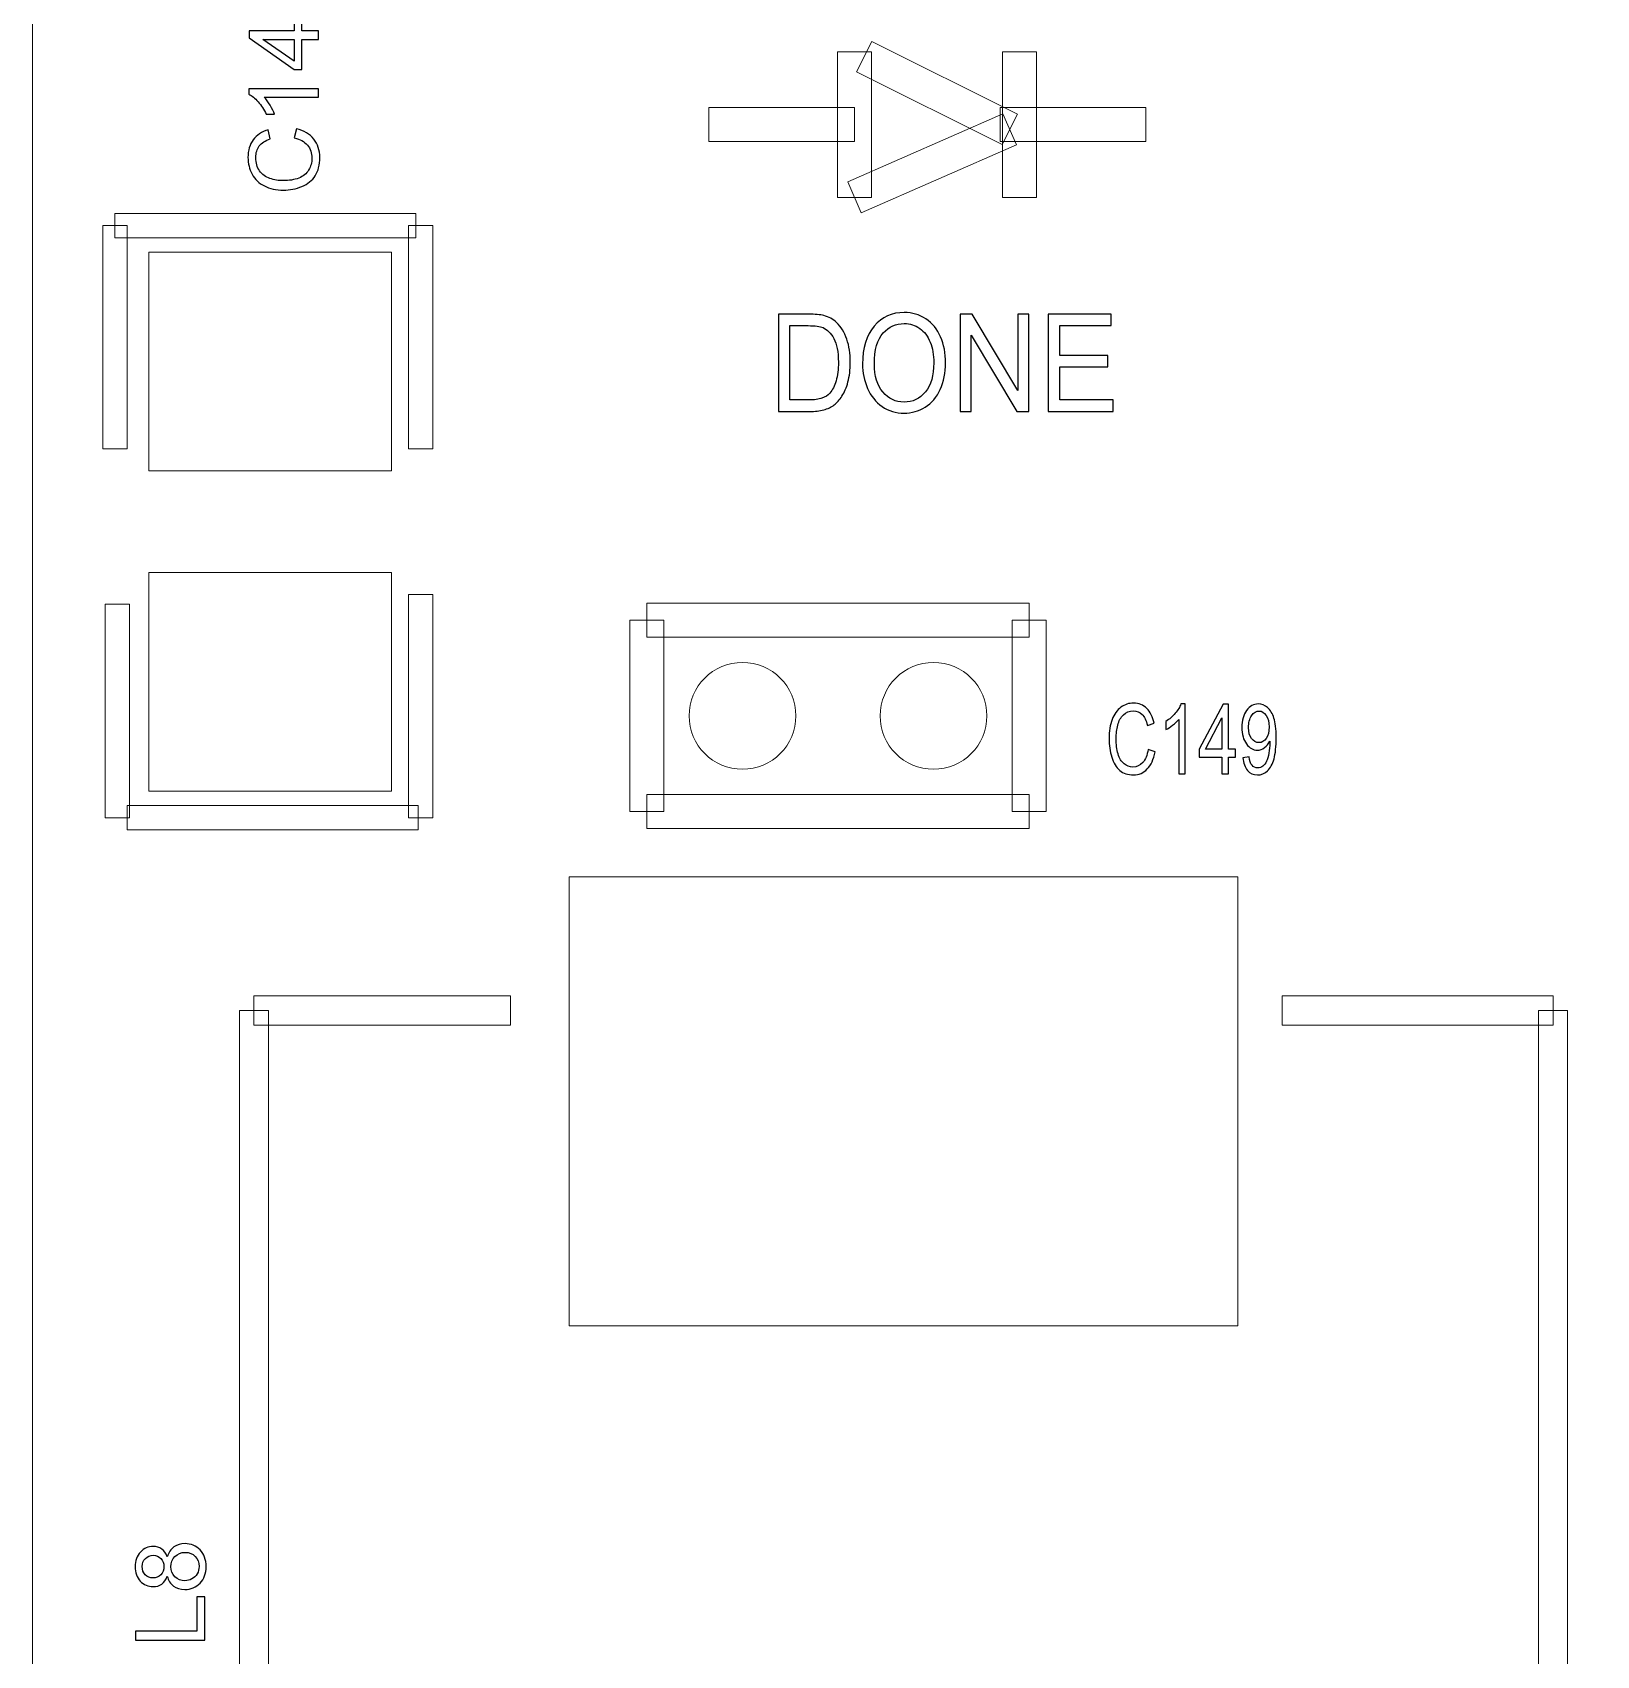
# Model space of a CAD drawing. Header units: millimetres. Extents: x -53.6 to 42.1, y -42.3 to 19.5.
# Drawn here: x -35.58 to -27.39, y -19.81 to -11.32 of the extents above; entities that cross this region are included whole.
import ezdxf

# ---------------------------------------------------------------- set-up
doc = ezdxf.new("R2010")
doc.units = ezdxf.units.MM
doc.header["$MEASUREMENT"] = 0
for name, color, linetype in [('BG_OUTLINE', 7, 'Continuous'), ('BG_SILKSCREEN_TOP', 7, 'Continuous'), ('PG_SILKSCREEN_TOP', 7, 'Continuous'), ('PIN_TOP', 7, 'Continuous'), ('RD_SILKSCREEN_TOP', 7, 'Continuous')]:
    doc.layers.add(name, color=color, linetype=linetype)

msp = doc.modelspace()

# ---------------------------------------------------------------- linework, layer by layer
at = {"layer": 'BG_OUTLINE', "color": 3, "lineweight": 9}
msp.add_open_spline([(-35.58, -42.2737), (-35.58, -42.2737), (-35.58, 2.7261), (-35.58, 2.7261), (-35.58, 2.7261), (-35.58, 2.7261), (19.4199, 2.7261), (19.4199, 2.7261), (19.4199, 2.7261), (19.4199, 2.7261), (19.4199, -42.2737), (19.4199, -42.2737), (19.4199, -42.2737), (19.4199, -42.2737), (-35.58, -42.2737), (-35.58, -42.2737)], degree=3, knots=[0, 0, 0, 0, 0.25, 0.25, 0.25, 0.25, 0.5, 0.5, 0.5, 0.5, 0.75, 0.75, 0.75, 0.75, 1, 1, 1, 1], dxfattribs=at)
at = {"layer": 'BG_SILKSCREEN_TOP', "color": 2}
for points, knots in [([(-31.6753, -13.2999), (-31.6753, -13.2999), (-31.6753, -12.7908), (-31.6753, -12.7908), (-31.6753, -12.7908), (-31.6753, -12.7908), (-31.5188, -12.7908), (-31.5188, -12.7908), (-31.5188, -12.7908), (-31.4834, -12.7908), (-31.4564, -12.7933), (-31.4378, -12.7981), (-31.4378, -12.7981), (-31.4118, -12.8048), (-31.3896, -12.817), (-31.3712, -12.8345), (-31.3712, -12.8345), (-31.3472, -12.8573), (-31.3292, -12.8862), (-31.3173, -12.9215), (-31.3173, -12.9215), (-31.3054, -12.9569), (-31.2995, -12.9972), (-31.2995, -13.0426), (-31.2995, -13.0426), (-31.2995, -13.0812), (-31.3035, -13.1155), (-31.3116, -13.1453), (-31.3116, -13.1453), (-31.3197, -13.1752), (-31.3299, -13.2), (-31.3427, -13.2195), (-31.3427, -13.2195), (-31.3553, -13.2391), (-31.369, -13.2545), (-31.384, -13.2656), (-31.384, -13.2656), (-31.3989, -13.2769), (-31.4171, -13.2854), (-31.4382, -13.2912), (-31.4382, -13.2912), (-31.4595, -13.2971), (-31.4839, -13.2999), (-31.5113, -13.2999), (-31.5113, -13.2999), (-31.5113, -13.2999), (-31.6753, -13.2999), (-31.6753, -13.2999)], [0, 0, 0, 0, 0.083333, 0.083333, 0.083333, 0.083333, 0.166667, 0.166667, 0.166667, 0.166667, 0.25, 0.25, 0.25, 0.25, 0.333333, 0.333333, 0.333333, 0.333333, 0.416667, 0.416667, 0.416667, 0.416667, 0.5, 0.5, 0.5, 0.5, 0.583333, 0.583333, 0.583333, 0.583333, 0.666667, 0.666667, 0.666667, 0.666667, 0.75, 0.75, 0.75, 0.75, 0.833333, 0.833333, 0.833333, 0.833333, 0.916667, 0.916667, 0.916667, 0.916667, 1, 1, 1, 1]), ([(-31.235, -13.0519), (-31.235, -12.9674), (-31.2148, -12.9013), (-31.1743, -12.8535), (-31.1743, -12.8535), (-31.1337, -12.8057), (-31.0814, -12.7818), (-31.0173, -12.7818), (-31.0173, -12.7818), (-30.9754, -12.7818), (-30.9375, -12.7931), (-30.9038, -12.8155), (-30.9038, -12.8155), (-30.8702, -12.838), (-30.8445, -12.8693), (-30.8268, -12.9095), (-30.8268, -12.9095), (-30.8091, -12.9495), (-30.8003, -12.9952), (-30.8003, -13.046), (-30.8003, -13.046), (-30.8003, -13.0977), (-30.8095, -13.1439), (-30.8282, -13.1846), (-30.8282, -13.1846), (-30.8468, -13.2253), (-30.8732, -13.2562), (-30.9072, -13.2771), (-30.9072, -13.2771), (-30.9414, -13.2981), (-30.9781, -13.3086), (-31.0177, -13.3086), (-31.0177, -13.3086), (-31.0605, -13.3086), (-31.0987, -13.2971), (-31.1323, -13.2738), (-31.1323, -13.2738), (-31.1661, -13.2507), (-31.1916, -13.2191), (-31.209, -13.179), (-31.209, -13.179), (-31.2263, -13.1391), (-31.235, -13.0966), (-31.235, -13.0519)], [0, 0, 0, 0, 0.090909, 0.090909, 0.090909, 0.090909, 0.181818, 0.181818, 0.181818, 0.181818, 0.272727, 0.272727, 0.272727, 0.272727, 0.363636, 0.363636, 0.363636, 0.363636, 0.454545, 0.454545, 0.454545, 0.454545, 0.545455, 0.545455, 0.545455, 0.545455, 0.636364, 0.636364, 0.636364, 0.636364, 0.727273, 0.727273, 0.727273, 0.727273, 0.818182, 0.818182, 0.818182, 0.818182, 0.909091, 0.909091, 0.909091, 0.909091, 1, 1, 1, 1]), ([(-30.7234, -13.2999), (-30.7234, -13.2999), (-30.7234, -12.7908), (-30.7234, -12.7908), (-30.7234, -12.7908), (-30.7234, -12.7908), (-30.6617, -12.7908), (-30.6617, -12.7908), (-30.6617, -12.7908), (-30.6617, -12.7908), (-30.423, -13.1905), (-30.423, -13.1905), (-30.423, -13.1905), (-30.423, -13.1905), (-30.423, -12.7908), (-30.423, -12.7908), (-30.423, -12.7908), (-30.423, -12.7908), (-30.3653, -12.7908), (-30.3653, -12.7908), (-30.3653, -12.7908), (-30.3653, -12.7908), (-30.3653, -13.2999), (-30.3653, -13.2999), (-30.3653, -13.2999), (-30.3653, -13.2999), (-30.427, -13.2999), (-30.427, -13.2999), (-30.427, -13.2999), (-30.427, -13.2999), (-30.6657, -12.8999), (-30.6657, -12.8999), (-30.6657, -12.8999), (-30.6657, -12.8999), (-30.6657, -13.2999), (-30.6657, -13.2999), (-30.6657, -13.2999), (-30.6657, -13.2999), (-30.7234, -13.2999), (-30.7234, -13.2999)], [0, 0, 0, 0, 0.1, 0.1, 0.1, 0.1, 0.2, 0.2, 0.2, 0.2, 0.3, 0.3, 0.3, 0.3, 0.4, 0.4, 0.4, 0.4, 0.5, 0.5, 0.5, 0.5, 0.6, 0.6, 0.6, 0.6, 0.7, 0.7, 0.7, 0.7, 0.8, 0.8, 0.8, 0.8, 0.9, 0.9, 0.9, 0.9, 1, 1, 1, 1]), ([(-30.2629, -13.2999), (-30.2629, -13.2999), (-30.2629, -12.7908), (-30.2629, -12.7908), (-30.2629, -12.7908), (-30.2629, -12.7908), (-29.9344, -12.7908), (-29.9344, -12.7908), (-29.9344, -12.7908), (-29.9344, -12.7908), (-29.9344, -12.8509), (-29.9344, -12.8509), (-29.9344, -12.8509), (-29.9344, -12.8509), (-30.2028, -12.8509), (-30.2028, -12.8509), (-30.2028, -12.8509), (-30.2028, -12.8509), (-30.2028, -13.0068), (-30.2028, -13.0068), (-30.2028, -13.0068), (-30.2028, -13.0068), (-29.9513, -13.0068), (-29.9513, -13.0068), (-29.9513, -13.0068), (-29.9513, -13.0068), (-29.9513, -13.0665), (-29.9513, -13.0665), (-29.9513, -13.0665), (-29.9513, -13.0665), (-30.2028, -13.0665), (-30.2028, -13.0665), (-30.2028, -13.0665), (-30.2028, -13.0665), (-30.2028, -13.2398), (-30.2028, -13.2398), (-30.2028, -13.2398), (-30.2028, -13.2398), (-29.9237, -13.2398), (-29.9237, -13.2398), (-29.9237, -13.2398), (-29.9237, -13.2398), (-29.9237, -13.2999), (-29.9237, -13.2999), (-29.9237, -13.2999), (-29.9237, -13.2999), (-30.2629, -13.2999), (-30.2629, -13.2999)], [0, 0, 0, 0, 0.083333, 0.083333, 0.083333, 0.083333, 0.166667, 0.166667, 0.166667, 0.166667, 0.25, 0.25, 0.25, 0.25, 0.333333, 0.333333, 0.333333, 0.333333, 0.416667, 0.416667, 0.416667, 0.416667, 0.5, 0.5, 0.5, 0.5, 0.583333, 0.583333, 0.583333, 0.583333, 0.666667, 0.666667, 0.666667, 0.666667, 0.75, 0.75, 0.75, 0.75, 0.833333, 0.833333, 0.833333, 0.833333, 0.916667, 0.916667, 0.916667, 0.916667, 1, 1, 1, 1]), ([(-31.6152, -13.2398), (-31.6152, -13.2398), (-31.5181, -13.2398), (-31.5181, -13.2398), (-31.5181, -13.2398), (-31.4882, -13.2398), (-31.4646, -13.2367), (-31.4475, -13.2304), (-31.4475, -13.2304), (-31.4306, -13.2242), (-31.417, -13.2154), (-31.4068, -13.204), (-31.4068, -13.204), (-31.3925, -13.1881), (-31.3814, -13.1666), (-31.3735, -13.1396), (-31.3735, -13.1396), (-31.3656, -13.1126), (-31.3615, -13.08), (-31.3615, -13.0415), (-31.3615, -13.0415), (-31.3615, -12.9883), (-31.3693, -12.9474), (-31.3849, -12.9188), (-31.3849, -12.9188), (-31.4006, -12.8901), (-31.4195, -12.871), (-31.4418, -12.8613), (-31.4418, -12.8613), (-31.458, -12.8543), (-31.4839, -12.8509), (-31.5197, -12.8509), (-31.5197, -12.8509), (-31.5197, -12.8509), (-31.6152, -12.8509), (-31.6152, -12.8509), (-31.6152, -12.8509), (-31.6152, -12.8509), (-31.6152, -13.2398), (-31.6152, -13.2398)], [0, 0, 0, 0, 0.1, 0.1, 0.1, 0.1, 0.2, 0.2, 0.2, 0.2, 0.3, 0.3, 0.3, 0.3, 0.4, 0.4, 0.4, 0.4, 0.5, 0.5, 0.5, 0.5, 0.6, 0.6, 0.6, 0.6, 0.7, 0.7, 0.7, 0.7, 0.8, 0.8, 0.8, 0.8, 0.9, 0.9, 0.9, 0.9, 1, 1, 1, 1]), ([(-31.173, -13.053), (-31.173, -13.1144), (-31.1583, -13.1626), (-31.1288, -13.198), (-31.1288, -13.198), (-31.0994, -13.2333), (-31.0624, -13.2509), (-31.0179, -13.2509), (-31.0179, -13.2509), (-30.9727, -13.2509), (-30.9354, -13.2332), (-30.9061, -13.1975), (-30.9061, -13.1975), (-30.877, -13.1618), (-30.8623, -13.1112), (-30.8623, -13.0456), (-30.8623, -13.0456), (-30.8623, -13.0043), (-30.8686, -12.9681), (-30.8811, -12.9372), (-30.8811, -12.9372), (-30.8936, -12.9063), (-30.9119, -12.8823), (-30.936, -12.8652), (-30.936, -12.8652), (-30.9601, -12.8483), (-30.987, -12.8398), (-31.017, -12.8398), (-31.017, -12.8398), (-31.0596, -12.8398), (-31.0962, -12.8561), (-31.127, -12.8889), (-31.127, -12.8889), (-31.1577, -12.9217), (-31.173, -12.9764), (-31.173, -13.053)], [0, 0, 0, 0, 0.111111, 0.111111, 0.111111, 0.111111, 0.222222, 0.222222, 0.222222, 0.222222, 0.333333, 0.333333, 0.333333, 0.333333, 0.444444, 0.444444, 0.444444, 0.444444, 0.555556, 0.555556, 0.555556, 0.555556, 0.666667, 0.666667, 0.666667, 0.666667, 0.777778, 0.777778, 0.777778, 0.777778, 0.888889, 0.888889, 0.888889, 0.888889, 1, 1, 1, 1])]:
    msp.add_open_spline(points, degree=3, knots=knots, dxfattribs=at)
at = {"layer": 'PG_SILKSCREEN_TOP', "color": 6, "lineweight": 9}
for points in [[(-30.4246, -11.7446), (-30.4246, -11.7446), (-30.5041, -11.9037), (-30.5041, -11.9037), (-30.5041, -11.9037), (-30.5041, -11.9037), (-31.2661, -11.5227), (-31.2661, -11.5227), (-31.2661, -11.5227), (-31.2661, -11.5227), (-31.1866, -11.3636), (-31.1866, -11.3636), (-31.1866, -11.3636), (-31.1866, -11.3636), (-30.4246, -11.7446), (-30.4246, -11.7446)], [(-31.1883, -12.1798), (-31.1883, -12.1798), (-31.3661, -12.1798), (-31.3661, -12.1798), (-31.3661, -12.1798), (-31.3661, -12.1798), (-31.3661, -11.4178), (-31.3661, -11.4178), (-31.3661, -11.4178), (-31.3661, -11.4178), (-31.1883, -11.4178), (-31.1883, -11.4178), (-31.1883, -11.4178), (-31.1883, -11.4178), (-31.1883, -12.1798), (-31.1883, -12.1798)], [(-30.3247, -12.1798), (-30.3247, -12.1798), (-30.5025, -12.1798), (-30.5025, -12.1798), (-30.5025, -12.1798), (-30.5025, -12.1798), (-30.5025, -11.4178), (-30.5025, -11.4178), (-30.5025, -11.4178), (-30.5025, -11.4178), (-30.3247, -11.4178), (-30.3247, -11.4178), (-30.3247, -11.4178), (-30.3247, -11.4178), (-30.3247, -12.1798), (-30.3247, -12.1798)], [(-31.2772, -11.7099), (-31.2772, -11.7099), (-31.2772, -11.8877), (-31.2772, -11.8877), (-31.2772, -11.8877), (-31.2772, -11.8877), (-32.0392, -11.8877), (-32.0392, -11.8877), (-32.0392, -11.8877), (-32.0392, -11.8877), (-32.0392, -11.7099), (-32.0392, -11.7099), (-32.0392, -11.7099), (-32.0392, -11.7099), (-31.2772, -11.7099), (-31.2772, -11.7099)], [(-30.5152, -11.8877), (-30.5152, -11.8877), (-30.5152, -11.7099), (-30.5152, -11.7099), (-30.5152, -11.7099), (-30.5152, -11.7099), (-29.7532, -11.7099), (-29.7532, -11.7099), (-29.7532, -11.7099), (-29.7532, -11.7099), (-29.7532, -11.8877), (-29.7532, -11.8877), (-29.7532, -11.8877), (-29.7532, -11.8877), (-30.5152, -11.8877), (-30.5152, -11.8877)], [(-31.2415, -12.2612), (-31.2415, -12.2612), (-31.3128, -12.0983), (-31.3128, -12.0983), (-31.3128, -12.0983), (-31.3128, -12.0983), (-30.5, -11.7427), (-30.5, -11.7427), (-30.5, -11.7427), (-30.5, -11.7427), (-30.4287, -11.9056), (-30.4287, -11.9056), (-30.4287, -11.9056), (-30.4287, -11.9056), (-31.2415, -12.2612), (-31.2415, -12.2612)], [(-35.1482, -12.3906), (-35.1482, -12.3906), (-35.1482, -12.2636), (-35.1482, -12.2636), (-35.1482, -12.2636), (-35.1482, -12.2636), (-33.5734, -12.2636), (-33.5734, -12.2636), (-33.5734, -12.2636), (-33.5734, -12.2636), (-33.5734, -12.3906), (-33.5734, -12.3906), (-33.5734, -12.3906), (-33.5734, -12.3906), (-35.1482, -12.3906), (-35.1482, -12.3906)], [(-35.0847, -13.4955), (-35.0847, -13.4955), (-35.2117, -13.4955), (-35.2117, -13.4955), (-35.2117, -13.4955), (-35.2117, -13.4955), (-35.2117, -12.3271), (-35.2117, -12.3271), (-35.2117, -12.3271), (-35.2117, -12.3271), (-35.0847, -12.3271), (-35.0847, -12.3271), (-35.0847, -12.3271), (-35.0847, -12.3271), (-35.0847, -13.4955), (-35.0847, -13.4955)], [(-33.6115, -12.3271), (-33.6115, -12.3271), (-33.4845, -12.3271), (-33.4845, -12.3271), (-33.4845, -12.3271), (-33.4845, -12.3271), (-33.4845, -13.4955), (-33.4845, -13.4955), (-33.4845, -13.4955), (-33.4845, -13.4955), (-33.6115, -13.4955), (-33.6115, -13.4955), (-33.6115, -13.4955), (-33.6115, -13.4955), (-33.6115, -12.3271), (-33.6115, -12.3271)], [(-33.4845, -15.4259), (-33.4845, -15.4259), (-33.6115, -15.4259), (-33.6115, -15.4259), (-33.6115, -15.4259), (-33.6115, -15.4259), (-33.6115, -14.2575), (-33.6115, -14.2575), (-33.6115, -14.2575), (-33.6115, -14.2575), (-33.4845, -14.2575), (-33.4845, -14.2575), (-33.4845, -14.2575), (-33.4845, -14.2575), (-33.4845, -15.4259), (-33.4845, -15.4259)], [(-35.199, -14.3083), (-35.199, -14.3083), (-35.072, -14.3083), (-35.072, -14.3083), (-35.072, -14.3083), (-35.072, -14.3083), (-35.072, -15.4259), (-35.072, -15.4259), (-35.072, -15.4259), (-35.072, -15.4259), (-35.199, -15.4259), (-35.199, -15.4259), (-35.199, -15.4259), (-35.199, -15.4259), (-35.199, -14.3083), (-35.199, -14.3083)], [(-32.3636, -14.4815), (-32.3636, -14.4815), (-32.3636, -14.3037), (-32.3636, -14.3037), (-32.3636, -14.3037), (-32.3636, -14.3037), (-30.3636, -14.3037), (-30.3636, -14.3037), (-30.3636, -14.3037), (-30.3636, -14.3037), (-30.3636, -14.4815), (-30.3636, -14.4815), (-30.3636, -14.4815), (-30.3636, -14.4815), (-32.3636, -14.4815), (-32.3636, -14.4815)], [(-32.2747, -15.3924), (-32.2747, -15.3924), (-32.4525, -15.3924), (-32.4525, -15.3924), (-32.4525, -15.3924), (-32.4525, -15.3924), (-32.4525, -14.3926), (-32.4525, -14.3926), (-32.4525, -14.3926), (-32.4525, -14.3926), (-32.2747, -14.3926), (-32.2747, -14.3926), (-32.2747, -14.3926), (-32.2747, -14.3926), (-32.2747, -15.3924), (-32.2747, -15.3924)], [(-30.4525, -14.3926), (-30.4525, -14.3926), (-30.2747, -14.3926), (-30.2747, -14.3926), (-30.2747, -14.3926), (-30.2747, -14.3926), (-30.2747, -15.3924), (-30.2747, -15.3924), (-30.2747, -15.3924), (-30.2747, -15.3924), (-30.4525, -15.3924), (-30.4525, -15.3924), (-30.4525, -15.3924), (-30.4525, -15.3924), (-30.4525, -14.3926), (-30.4525, -14.3926)], [(-35.0847, -15.4894), (-35.0847, -15.4894), (-35.0847, -15.3624), (-35.0847, -15.3624), (-35.0847, -15.3624), (-35.0847, -15.3624), (-33.5607, -15.3624), (-33.5607, -15.3624), (-33.5607, -15.3624), (-33.5607, -15.3624), (-33.5607, -15.4894), (-33.5607, -15.4894), (-33.5607, -15.4894), (-33.5607, -15.4894), (-35.0847, -15.4894), (-35.0847, -15.4894)], [(-30.3636, -15.3035), (-30.3636, -15.3035), (-30.3636, -15.4813), (-30.3636, -15.4813), (-30.3636, -15.4813), (-30.3636, -15.4813), (-32.3636, -15.4813), (-32.3636, -15.4813), (-32.3636, -15.4813), (-32.3636, -15.4813), (-32.3636, -15.3035), (-32.3636, -15.3035), (-32.3636, -15.3035), (-32.3636, -15.3035), (-30.3636, -15.3035), (-30.3636, -15.3035)], [(-34.4207, -16.5105), (-34.4207, -16.5105), (-34.4207, -16.3581), (-34.4207, -16.3581), (-34.4207, -16.3581), (-34.4207, -16.3581), (-33.0781, -16.3581), (-33.0781, -16.3581), (-33.0781, -16.3581), (-33.0781, -16.3581), (-33.0781, -16.5105), (-33.0781, -16.5105), (-33.0781, -16.5105), (-33.0781, -16.5105), (-34.4207, -16.5105), (-34.4207, -16.5105)], [(-29.0395, -16.5105), (-29.0395, -16.5105), (-29.0395, -16.3581), (-29.0395, -16.3581), (-29.0395, -16.3581), (-29.0395, -16.3581), (-27.6207, -16.3581), (-27.6207, -16.3581), (-27.6207, -16.3581), (-27.6207, -16.3581), (-27.6207, -16.5105), (-27.6207, -16.5105), (-27.6207, -16.5105), (-27.6207, -16.5105), (-29.0395, -16.5105), (-29.0395, -16.5105)], [(-34.3445, -23.4345), (-34.3445, -23.4345), (-34.4969, -23.4345), (-34.4969, -23.4345), (-34.4969, -23.4345), (-34.4969, -23.4345), (-34.4969, -16.4343), (-34.4969, -16.4343), (-34.4969, -16.4343), (-34.4969, -16.4343), (-34.3445, -16.4343), (-34.3445, -16.4343), (-34.3445, -16.4343), (-34.3445, -16.4343), (-34.3445, -23.4345), (-34.3445, -23.4345)], [(-27.6969, -16.4343), (-27.6969, -16.4343), (-27.5445, -16.4343), (-27.5445, -16.4343), (-27.5445, -16.4343), (-27.5445, -16.4343), (-27.5445, -23.4345), (-27.5445, -23.4345), (-27.5445, -23.4345), (-27.5445, -23.4345), (-27.6969, -23.4345), (-27.6969, -23.4345), (-27.6969, -23.4345), (-27.6969, -23.4345), (-27.6969, -16.4343), (-27.6969, -16.4343)]]:
    msp.add_open_spline(points, degree=3, knots=[0, 0, 0, 0, 0.25, 0.25, 0.25, 0.25, 0.5, 0.5, 0.5, 0.5, 0.75, 0.75, 0.75, 0.75, 1, 1, 1, 1], dxfattribs=at)
at = {"layer": 'PIN_TOP', "lineweight": 9}
for points in [[(-33.7004, -13.6098), (-33.7004, -13.6098), (-34.9704, -13.6098), (-34.9704, -13.6098), (-34.9704, -13.6098), (-34.9704, -13.6098), (-34.9704, -12.4668), (-34.9704, -12.4668), (-34.9704, -12.4668), (-34.9704, -12.4668), (-33.7004, -12.4668), (-33.7004, -12.4668), (-33.7004, -12.4668), (-33.7004, -12.4668), (-33.7004, -13.6098), (-33.7004, -13.6098)], [(-33.7004, -15.2862), (-33.7004, -15.2862), (-34.9704, -15.2862), (-34.9704, -15.2862), (-34.9704, -15.2862), (-34.9704, -15.2862), (-34.9704, -14.1432), (-34.9704, -14.1432), (-34.9704, -14.1432), (-34.9704, -14.1432), (-33.7004, -14.1432), (-33.7004, -14.1432), (-33.7004, -14.1432), (-33.7004, -14.1432), (-33.7004, -15.2862), (-33.7004, -15.2862)], [(-31.5841, -14.8925), (-31.5841, -14.7381), (-31.7091, -14.6131), (-31.8634, -14.6131), (-31.8634, -14.6131), (-32.0178, -14.613), (-32.1428, -14.7381), (-32.1428, -14.8924), (-32.1428, -14.8924), (-32.1429, -15.0468), (-32.0178, -15.1718), (-31.8635, -15.1718), (-31.8635, -15.1718), (-31.7091, -15.1719), (-31.5841, -15.0468), (-31.5841, -14.8925)], [(-30.5843, -14.8925), (-30.5843, -14.7381), (-30.7093, -14.6131), (-30.8636, -14.6131), (-30.8636, -14.6131), (-31.018, -14.613), (-31.143, -14.7381), (-31.143, -14.8924), (-31.143, -14.8924), (-31.1431, -15.0468), (-31.018, -15.1718), (-30.8637, -15.1718), (-30.8637, -15.1718), (-30.7093, -15.1719), (-30.5843, -15.0468), (-30.5843, -14.8925)], [(-29.2706, -18.0842), (-29.2706, -18.0842), (-32.7707, -18.0842), (-32.7707, -18.0842), (-32.7707, -18.0842), (-32.7707, -18.0842), (-32.7707, -15.7347), (-32.7707, -15.7347), (-32.7707, -15.7347), (-32.7707, -15.7347), (-29.2706, -15.7347), (-29.2706, -15.7347), (-29.2706, -15.7347), (-29.2706, -15.7347), (-29.2706, -18.0842), (-29.2706, -18.0842)]]:
    msp.add_open_spline(points, degree=3, knots=[0, 0, 0, 0, 0.25, 0.25, 0.25, 0.25, 0.5, 0.5, 0.5, 0.5, 0.75, 0.75, 0.75, 0.75, 1, 1, 1, 1], dxfattribs=at)
at = {"layer": 'RD_SILKSCREEN_TOP', "color": 8}
for points, knots in [([(-34.0822, -11.3535), (-34.0822, -11.3535), (-34.1692, -11.3535), (-34.1692, -11.3535), (-34.1692, -11.3535), (-34.1692, -11.3535), (-34.1692, -11.5113), (-34.1692, -11.5113), (-34.1692, -11.5113), (-34.1692, -11.5113), (-34.2102, -11.5113), (-34.2102, -11.5113), (-34.2102, -11.5113), (-34.2102, -11.5113), (-34.4458, -11.3453), (-34.4458, -11.3453), (-34.4458, -11.3453), (-34.4458, -11.3453), (-34.4458, -11.3088), (-34.4458, -11.3088), (-34.4458, -11.3088), (-34.4458, -11.3088), (-34.2102, -11.3088), (-34.2102, -11.3088), (-34.2102, -11.3088), (-34.2102, -11.3088), (-34.2102, -11.2597), (-34.2102, -11.2597), (-34.2102, -11.2597), (-34.2102, -11.2597), (-34.1692, -11.2597), (-34.1692, -11.2597), (-34.1692, -11.2597), (-34.1692, -11.2597), (-34.1692, -11.3088), (-34.1692, -11.3088), (-34.1692, -11.3088), (-34.1692, -11.3088), (-34.0822, -11.3088), (-34.0822, -11.3088), (-34.0822, -11.3088), (-34.0822, -11.3088), (-34.0822, -11.3535), (-34.0822, -11.3535)], [0, 0, 0, 0, 0.090909, 0.090909, 0.090909, 0.090909, 0.181818, 0.181818, 0.181818, 0.181818, 0.272727, 0.272727, 0.272727, 0.272727, 0.363636, 0.363636, 0.363636, 0.363636, 0.454545, 0.454545, 0.454545, 0.454545, 0.545455, 0.545455, 0.545455, 0.545455, 0.636364, 0.636364, 0.636364, 0.636364, 0.727273, 0.727273, 0.727273, 0.727273, 0.818182, 0.818182, 0.818182, 0.818182, 0.909091, 0.909091, 0.909091, 0.909091, 1, 1, 1, 1]), ([(-34.2102, -11.3535), (-34.2102, -11.3535), (-34.3741, -11.3535), (-34.3741, -11.3535), (-34.3741, -11.3535), (-34.3741, -11.3535), (-34.2102, -11.4673), (-34.2102, -11.4673), (-34.2102, -11.4673), (-34.2102, -11.4673), (-34.2102, -11.3535), (-34.2102, -11.3535)], [0, 0, 0, 0, 0.333333, 0.333333, 0.333333, 0.333333, 0.666667, 0.666667, 0.666667, 0.666667, 1, 1, 1, 1]), ([(-34.0822, -11.611), (-34.0822, -11.611), (-34.0822, -11.6556), (-34.0822, -11.6556), (-34.0822, -11.6556), (-34.0822, -11.6556), (-34.3667, -11.6556), (-34.3667, -11.6556), (-34.3667, -11.6556), (-34.3564, -11.6663), (-34.3462, -11.6804), (-34.3359, -11.6978), (-34.3359, -11.6978), (-34.3257, -11.7154), (-34.318, -11.731), (-34.3129, -11.7449), (-34.3129, -11.7449), (-34.3129, -11.7449), (-34.356, -11.7449), (-34.356, -11.7449), (-34.356, -11.7449), (-34.3678, -11.7199), (-34.382, -11.6981), (-34.3987, -11.6794), (-34.3987, -11.6794), (-34.4154, -11.6608), (-34.4316, -11.6475), (-34.4474, -11.6397), (-34.4474, -11.6397), (-34.4474, -11.6397), (-34.4474, -11.611), (-34.4474, -11.611), (-34.4474, -11.611), (-34.4474, -11.611), (-34.0822, -11.611), (-34.0822, -11.611)], [0, 0, 0, 0, 0.111111, 0.111111, 0.111111, 0.111111, 0.222222, 0.222222, 0.222222, 0.222222, 0.333333, 0.333333, 0.333333, 0.333333, 0.444444, 0.444444, 0.444444, 0.444444, 0.555556, 0.555556, 0.555556, 0.555556, 0.666667, 0.666667, 0.666667, 0.666667, 0.777778, 0.777778, 0.777778, 0.777778, 0.888889, 0.888889, 0.888889, 0.888889, 1, 1, 1, 1]), ([(-34.2097, -11.8685), (-34.2097, -11.8685), (-34.1975, -11.8203), (-34.1975, -11.8203), (-34.1975, -11.8203), (-34.1581, -11.8304), (-34.1279, -11.8486), (-34.1071, -11.8747), (-34.1071, -11.8747), (-34.0863, -11.901), (-34.076, -11.933), (-34.076, -11.9709), (-34.076, -11.9709), (-34.076, -12.0101), (-34.084, -12.042), (-34.0999, -12.0665), (-34.0999, -12.0665), (-34.1159, -12.0911), (-34.139, -12.1098), (-34.1692, -12.1226), (-34.1692, -12.1226), (-34.1995, -12.1354), (-34.2321, -12.1418), (-34.2668, -12.1418), (-34.2668, -12.1418), (-34.3046, -12.1418), (-34.3376, -12.1346), (-34.3658, -12.1201), (-34.3658, -12.1201), (-34.394, -12.1056), (-34.4154, -12.0851), (-34.4301, -12.0583), (-34.4301, -12.0583), (-34.4447, -12.0316), (-34.452, -12.0023), (-34.452, -11.9702), (-34.452, -11.9702), (-34.452, -11.9338), (-34.4428, -11.9032), (-34.4243, -11.8784), (-34.4243, -11.8784), (-34.4057, -11.8536), (-34.3797, -11.8363), (-34.3461, -11.8266), (-34.3461, -11.8266), (-34.3461, -11.8266), (-34.3349, -11.8739), (-34.3349, -11.8739), (-34.3349, -11.8739), (-34.3614, -11.8824), (-34.3806, -11.8946), (-34.3928, -11.9106), (-34.3928, -11.9106), (-34.4049, -11.9266), (-34.4109, -11.9468), (-34.4109, -11.9712), (-34.4109, -11.9712), (-34.4109, -11.9991), (-34.4042, -12.0224), (-34.3908, -12.0412), (-34.3908, -12.0412), (-34.3773, -12.06), (-34.3594, -12.0732), (-34.3368, -12.0807), (-34.3368, -12.0807), (-34.3143, -12.0884), (-34.291, -12.0922), (-34.267, -12.0922), (-34.267, -12.0922), (-34.236, -12.0922), (-34.2091, -12.0877), (-34.186, -12.0787), (-34.186, -12.0787), (-34.163, -12.0696), (-34.1457, -12.0557), (-34.1343, -12.0366), (-34.1343, -12.0366), (-34.1228, -12.0176), (-34.1172, -11.997), (-34.1172, -11.9748), (-34.1172, -11.9748), (-34.1172, -11.9479), (-34.125, -11.9251), (-34.1405, -11.9064), (-34.1405, -11.9064), (-34.156, -11.8877), (-34.1791, -11.8751), (-34.2097, -11.8685)], [0, 0, 0, 0, 0.045455, 0.045455, 0.045455, 0.045455, 0.090909, 0.090909, 0.090909, 0.090909, 0.136364, 0.136364, 0.136364, 0.136364, 0.181818, 0.181818, 0.181818, 0.181818, 0.227273, 0.227273, 0.227273, 0.227273, 0.272727, 0.272727, 0.272727, 0.272727, 0.318182, 0.318182, 0.318182, 0.318182, 0.363636, 0.363636, 0.363636, 0.363636, 0.409091, 0.409091, 0.409091, 0.409091, 0.454545, 0.454545, 0.454545, 0.454545, 0.5, 0.5, 0.5, 0.5, 0.545455, 0.545455, 0.545455, 0.545455, 0.590909, 0.590909, 0.590909, 0.590909, 0.636364, 0.636364, 0.636364, 0.636364, 0.681818, 0.681818, 0.681818, 0.681818, 0.727273, 0.727273, 0.727273, 0.727273, 0.772727, 0.772727, 0.772727, 0.772727, 0.818182, 0.818182, 0.818182, 0.818182, 0.863636, 0.863636, 0.863636, 0.863636, 0.909091, 0.909091, 0.909091, 0.909091, 0.954545, 0.954545, 0.954545, 0.954545, 1, 1, 1, 1]), ([(-29.7402, -15.068), (-29.7402, -15.068), (-29.704, -15.0802), (-29.704, -15.0802), (-29.704, -15.0802), (-29.7116, -15.1196), (-29.7252, -15.1498), (-29.7448, -15.1706), (-29.7448, -15.1706), (-29.7645, -15.1914), (-29.7885, -15.2017), (-29.817, -15.2017), (-29.817, -15.2017), (-29.8464, -15.2017), (-29.8703, -15.1937), (-29.8886, -15.1778), (-29.8886, -15.1778), (-29.9071, -15.1618), (-29.9211, -15.1387), (-29.9307, -15.1085), (-29.9307, -15.1085), (-29.9403, -15.0782), (-29.9451, -15.0456), (-29.9451, -15.0109), (-29.9451, -15.0109), (-29.9451, -14.9731), (-29.9397, -14.9401), (-29.9288, -14.9119), (-29.9288, -14.9119), (-29.918, -14.8837), (-29.9026, -14.8623), (-29.8825, -14.8476), (-29.8825, -14.8476), (-29.8625, -14.833), (-29.8405, -14.8257), (-29.8164, -14.8257), (-29.8164, -14.8257), (-29.7891, -14.8257), (-29.7662, -14.8349), (-29.7476, -14.8534), (-29.7476, -14.8534), (-29.729, -14.872), (-29.716, -14.898), (-29.7087, -14.9316), (-29.7087, -14.9316), (-29.7087, -14.9316), (-29.7442, -14.9428), (-29.7442, -14.9428), (-29.7442, -14.9428), (-29.7506, -14.9163), (-29.7597, -14.8971), (-29.7717, -14.8849), (-29.7717, -14.8849), (-29.7837, -14.8728), (-29.7989, -14.8668), (-29.8172, -14.8668), (-29.8172, -14.8668), (-29.8381, -14.8668), (-29.8556, -14.8735), (-29.8697, -14.8869), (-29.8697, -14.8869), (-29.8838, -14.9004), (-29.8937, -14.9183), (-29.8993, -14.9409), (-29.8993, -14.9409), (-29.9051, -14.9634), (-29.9079, -14.9867), (-29.9079, -15.0107), (-29.9079, -15.0107), (-29.9079, -15.0417), (-29.9046, -15.0686), (-29.8978, -15.0917), (-29.8978, -15.0917), (-29.891, -15.1147), (-29.8806, -15.132), (-29.8662, -15.1434), (-29.8662, -15.1434), (-29.852, -15.1549), (-29.8365, -15.1605), (-29.8199, -15.1605), (-29.8199, -15.1605), (-29.7997, -15.1605), (-29.7826, -15.1527), (-29.7686, -15.1372), (-29.7686, -15.1372), (-29.7546, -15.1217), (-29.7451, -15.0986), (-29.7402, -15.068)], [0, 0, 0, 0, 0.045455, 0.045455, 0.045455, 0.045455, 0.090909, 0.090909, 0.090909, 0.090909, 0.136364, 0.136364, 0.136364, 0.136364, 0.181818, 0.181818, 0.181818, 0.181818, 0.227273, 0.227273, 0.227273, 0.227273, 0.272727, 0.272727, 0.272727, 0.272727, 0.318182, 0.318182, 0.318182, 0.318182, 0.363636, 0.363636, 0.363636, 0.363636, 0.409091, 0.409091, 0.409091, 0.409091, 0.454545, 0.454545, 0.454545, 0.454545, 0.5, 0.5, 0.5, 0.5, 0.545455, 0.545455, 0.545455, 0.545455, 0.590909, 0.590909, 0.590909, 0.590909, 0.636364, 0.636364, 0.636364, 0.636364, 0.681818, 0.681818, 0.681818, 0.681818, 0.727273, 0.727273, 0.727273, 0.727273, 0.772727, 0.772727, 0.772727, 0.772727, 0.818182, 0.818182, 0.818182, 0.818182, 0.863636, 0.863636, 0.863636, 0.863636, 0.909091, 0.909091, 0.909091, 0.909091, 0.954545, 0.954545, 0.954545, 0.954545, 1, 1, 1, 1]), ([(-29.547, -15.1955), (-29.547, -15.1955), (-29.5804, -15.1955), (-29.5804, -15.1955), (-29.5804, -15.1955), (-29.5804, -15.1955), (-29.5804, -14.911), (-29.5804, -14.911), (-29.5804, -14.911), (-29.5885, -14.9213), (-29.599, -14.9315), (-29.6121, -14.9418), (-29.6121, -14.9418), (-29.6253, -14.952), (-29.637, -14.9597), (-29.6474, -14.9648), (-29.6474, -14.9648), (-29.6474, -14.9648), (-29.6474, -14.9217), (-29.6474, -14.9217), (-29.6474, -14.9217), (-29.6287, -14.9099), (-29.6123, -14.8957), (-29.5983, -14.879), (-29.5983, -14.879), (-29.5844, -14.8623), (-29.5744, -14.8461), (-29.5685, -14.8303), (-29.5685, -14.8303), (-29.5685, -14.8303), (-29.547, -14.8303), (-29.547, -14.8303), (-29.547, -14.8303), (-29.547, -14.8303), (-29.547, -15.1955), (-29.547, -15.1955)], [0, 0, 0, 0, 0.111111, 0.111111, 0.111111, 0.111111, 0.222222, 0.222222, 0.222222, 0.222222, 0.333333, 0.333333, 0.333333, 0.333333, 0.444444, 0.444444, 0.444444, 0.444444, 0.555556, 0.555556, 0.555556, 0.555556, 0.666667, 0.666667, 0.666667, 0.666667, 0.777778, 0.777778, 0.777778, 0.777778, 0.888889, 0.888889, 0.888889, 0.888889, 1, 1, 1, 1]), ([(-29.354, -15.1955), (-29.354, -15.1955), (-29.354, -15.1085), (-29.354, -15.1085), (-29.354, -15.1085), (-29.354, -15.1085), (-29.4723, -15.1085), (-29.4723, -15.1085), (-29.4723, -15.1085), (-29.4723, -15.1085), (-29.4723, -15.0675), (-29.4723, -15.0675), (-29.4723, -15.0675), (-29.4723, -15.0675), (-29.3478, -14.8319), (-29.3478, -14.8319), (-29.3478, -14.8319), (-29.3478, -14.8319), (-29.3204, -14.8319), (-29.3204, -14.8319), (-29.3204, -14.8319), (-29.3204, -14.8319), (-29.3204, -15.0675), (-29.3204, -15.0675), (-29.3204, -15.0675), (-29.3204, -15.0675), (-29.2836, -15.0675), (-29.2836, -15.0675), (-29.2836, -15.0675), (-29.2836, -15.0675), (-29.2836, -15.1085), (-29.2836, -15.1085), (-29.2836, -15.1085), (-29.2836, -15.1085), (-29.3204, -15.1085), (-29.3204, -15.1085), (-29.3204, -15.1085), (-29.3204, -15.1085), (-29.3204, -15.1955), (-29.3204, -15.1955), (-29.3204, -15.1955), (-29.3204, -15.1955), (-29.354, -15.1955), (-29.354, -15.1955)], [0, 0, 0, 0, 0.090909, 0.090909, 0.090909, 0.090909, 0.181818, 0.181818, 0.181818, 0.181818, 0.272727, 0.272727, 0.272727, 0.272727, 0.363636, 0.363636, 0.363636, 0.363636, 0.454545, 0.454545, 0.454545, 0.454545, 0.545455, 0.545455, 0.545455, 0.545455, 0.636364, 0.636364, 0.636364, 0.636364, 0.727273, 0.727273, 0.727273, 0.727273, 0.818182, 0.818182, 0.818182, 0.818182, 0.909091, 0.909091, 0.909091, 0.909091, 1, 1, 1, 1]), ([(-29.2444, -15.1114), (-29.2444, -15.1114), (-29.2122, -15.1074), (-29.2122, -15.1074), (-29.2122, -15.1074), (-29.2095, -15.1276), (-29.2042, -15.1422), (-29.1966, -15.1514), (-29.1966, -15.1514), (-29.1888, -15.1604), (-29.179, -15.165), (-29.167, -15.165), (-29.167, -15.165), (-29.1567, -15.165), (-29.1477, -15.1619), (-29.14, -15.1555), (-29.14, -15.1555), (-29.1322, -15.1493), (-29.1258, -15.1409), (-29.1209, -15.1304), (-29.1209, -15.1304), (-29.1159, -15.1199), (-29.1118, -15.1057), (-29.1084, -15.0879), (-29.1084, -15.0879), (-29.1051, -15.07), (-29.1034, -15.0518), (-29.1034, -15.0333), (-29.1034, -15.0333), (-29.1034, -15.0313), (-29.1034, -15.0283), (-29.1035, -15.0244), (-29.1035, -15.0244), (-29.1102, -15.0385), (-29.1194, -15.0501), (-29.131, -15.0589), (-29.131, -15.0589), (-29.1426, -15.0678), (-29.1552, -15.0722), (-29.1686, -15.0722), (-29.1686, -15.0722), (-29.1912, -15.0722), (-29.2103, -15.0613), (-29.226, -15.0395), (-29.226, -15.0395), (-29.2416, -15.0176), (-29.2494, -14.9889), (-29.2494, -14.9532), (-29.2494, -14.9532), (-29.2494, -14.9163), (-29.2413, -14.8866), (-29.2249, -14.8641), (-29.2249, -14.8641), (-29.2086, -14.8416), (-29.1882, -14.8303), (-29.1636, -14.8303), (-29.1636, -14.8303), (-29.1459, -14.8303), (-29.1297, -14.8368), (-29.115, -14.8495), (-29.115, -14.8495), (-29.1003, -14.8622), (-29.0891, -14.8804), (-29.0815, -14.9039), (-29.0815, -14.9039), (-29.0739, -14.9274), (-29.07, -14.9616), (-29.07, -15.0063), (-29.07, -15.0063), (-29.07, -15.0527), (-29.0738, -15.0897), (-29.0814, -15.1173), (-29.0814, -15.1173), (-29.089, -15.1448), (-29.1002, -15.1657), (-29.1151, -15.1801), (-29.1151, -15.1801), (-29.1301, -15.1945), (-29.1476, -15.2017), (-29.1677, -15.2017), (-29.1677, -15.2017), (-29.1891, -15.2017), (-29.2065, -15.1938), (-29.22, -15.178), (-29.22, -15.178), (-29.2336, -15.1622), (-29.2416, -15.14), (-29.2444, -15.1114)], [0, 0, 0, 0, 0.045455, 0.045455, 0.045455, 0.045455, 0.090909, 0.090909, 0.090909, 0.090909, 0.136364, 0.136364, 0.136364, 0.136364, 0.181818, 0.181818, 0.181818, 0.181818, 0.227273, 0.227273, 0.227273, 0.227273, 0.272727, 0.272727, 0.272727, 0.272727, 0.318182, 0.318182, 0.318182, 0.318182, 0.363636, 0.363636, 0.363636, 0.363636, 0.409091, 0.409091, 0.409091, 0.409091, 0.454545, 0.454545, 0.454545, 0.454545, 0.5, 0.5, 0.5, 0.5, 0.545455, 0.545455, 0.545455, 0.545455, 0.590909, 0.590909, 0.590909, 0.590909, 0.636364, 0.636364, 0.636364, 0.636364, 0.681818, 0.681818, 0.681818, 0.681818, 0.727273, 0.727273, 0.727273, 0.727273, 0.772727, 0.772727, 0.772727, 0.772727, 0.818182, 0.818182, 0.818182, 0.818182, 0.863636, 0.863636, 0.863636, 0.863636, 0.909091, 0.909091, 0.909091, 0.909091, 0.954545, 0.954545, 0.954545, 0.954545, 1, 1, 1, 1]), ([(-29.354, -15.0675), (-29.354, -15.0675), (-29.354, -14.9036), (-29.354, -14.9036), (-29.354, -14.9036), (-29.354, -14.9036), (-29.4393, -15.0675), (-29.4393, -15.0675), (-29.4393, -15.0675), (-29.4393, -15.0675), (-29.354, -15.0675), (-29.354, -15.0675)], [0, 0, 0, 0, 0.333333, 0.333333, 0.333333, 0.333333, 0.666667, 0.666667, 0.666667, 0.666667, 1, 1, 1, 1]), ([(-29.1072, -14.9509), (-29.1072, -14.9253), (-29.1124, -14.9049), (-29.1226, -14.8899), (-29.1226, -14.8899), (-29.1329, -14.8749), (-29.1451, -14.8673), (-29.1595, -14.8673), (-29.1595, -14.8673), (-29.1744, -14.8673), (-29.1874, -14.8755), (-29.1984, -14.8916), (-29.1984, -14.8916), (-29.2095, -14.9079), (-29.215, -14.9289), (-29.215, -14.9546), (-29.215, -14.9546), (-29.215, -14.9778), (-29.2097, -14.9966), (-29.1992, -15.0111), (-29.1992, -15.0111), (-29.1888, -15.0256), (-29.1759, -15.0328), (-29.1605, -15.0328), (-29.1605, -15.0328), (-29.1449, -15.0328), (-29.1322, -15.0256), (-29.1222, -15.0111), (-29.1222, -15.0111), (-29.1122, -14.9966), (-29.1072, -14.9766), (-29.1072, -14.9509)], [0, 0, 0, 0, 0.125, 0.125, 0.125, 0.125, 0.25, 0.25, 0.25, 0.25, 0.375, 0.375, 0.375, 0.375, 0.5, 0.5, 0.5, 0.5, 0.625, 0.625, 0.625, 0.625, 0.75, 0.75, 0.75, 0.75, 0.875, 0.875, 0.875, 0.875, 1, 1, 1, 1]), ([(-34.8745, -19.3944), (-34.8813, -19.4129), (-34.8909, -19.4266), (-34.9035, -19.4356), (-34.9035, -19.4356), (-34.9161, -19.4445), (-34.9311, -19.449), (-34.9487, -19.449), (-34.9487, -19.449), (-34.9752, -19.449), (-34.9973, -19.4395), (-35.0154, -19.4204), (-35.0154, -19.4204), (-35.0334, -19.4014), (-35.0425, -19.3762), (-35.0425, -19.3446), (-35.0425, -19.3446), (-35.0425, -19.3128), (-35.0332, -19.2873), (-35.0148, -19.2679), (-35.0148, -19.2679), (-34.9963, -19.2486), (-34.9739, -19.2389), (-34.9474, -19.2389), (-34.9474, -19.2389), (-34.9305, -19.2389), (-34.9159, -19.2433), (-34.9034, -19.2521), (-34.9034, -19.2521), (-34.8909, -19.261), (-34.8813, -19.2744), (-34.8745, -19.2924), (-34.8745, -19.2924), (-34.8672, -19.2702), (-34.8555, -19.2531), (-34.8393, -19.2415), (-34.8393, -19.2415), (-34.8231, -19.2299), (-34.8037, -19.224), (-34.7813, -19.224), (-34.7813, -19.224), (-34.7501, -19.224), (-34.724, -19.235), (-34.7029, -19.257), (-34.7029, -19.257), (-34.6817, -19.279), (-34.6711, -19.3079), (-34.6711, -19.3438), (-34.6711, -19.3438), (-34.6711, -19.3797), (-34.6817, -19.4086), (-34.703, -19.4306), (-34.703, -19.4306), (-34.7242, -19.4526), (-34.7507, -19.4636), (-34.7825, -19.4636), (-34.7825, -19.4636), (-34.8061, -19.4636), (-34.8259, -19.4576), (-34.8419, -19.4456), (-34.8419, -19.4456), (-34.8578, -19.4337), (-34.8687, -19.4166), (-34.8745, -19.3944)], [0, 0, 0, 0, 0.0625, 0.0625, 0.0625, 0.0625, 0.125, 0.125, 0.125, 0.125, 0.1875, 0.1875, 0.1875, 0.1875, 0.25, 0.25, 0.25, 0.25, 0.3125, 0.3125, 0.3125, 0.3125, 0.375, 0.375, 0.375, 0.375, 0.4375, 0.4375, 0.4375, 0.4375, 0.5, 0.5, 0.5, 0.5, 0.5625, 0.5625, 0.5625, 0.5625, 0.625, 0.625, 0.625, 0.625, 0.6875, 0.6875, 0.6875, 0.6875, 0.75, 0.75, 0.75, 0.75, 0.8125, 0.8125, 0.8125, 0.8125, 0.875, 0.875, 0.875, 0.875, 0.9375, 0.9375, 0.9375, 0.9375, 1, 1, 1, 1]), ([(-34.7822, -19.4177), (-34.7695, -19.4177), (-34.7571, -19.4147), (-34.7453, -19.4087), (-34.7453, -19.4087), (-34.7333, -19.4027), (-34.7241, -19.3937), (-34.7176, -19.3818), (-34.7176, -19.3818), (-34.7111, -19.3698), (-34.7078, -19.357), (-34.7078, -19.3433), (-34.7078, -19.3433), (-34.7078, -19.322), (-34.7146, -19.3044), (-34.7284, -19.2905), (-34.7284, -19.2905), (-34.7422, -19.2766), (-34.7596, -19.2697), (-34.7808, -19.2697), (-34.7808, -19.2697), (-34.8023, -19.2697), (-34.82, -19.2768), (-34.8341, -19.2911), (-34.8341, -19.2911), (-34.8482, -19.3054), (-34.8552, -19.3233), (-34.8552, -19.3448), (-34.8552, -19.3448), (-34.8552, -19.3658), (-34.8482, -19.3832), (-34.8344, -19.397), (-34.8344, -19.397), (-34.8204, -19.4108), (-34.803, -19.4177), (-34.7822, -19.4177)], [0, 0, 0, 0, 0.111111, 0.111111, 0.111111, 0.111111, 0.222222, 0.222222, 0.222222, 0.222222, 0.333333, 0.333333, 0.333333, 0.333333, 0.444444, 0.444444, 0.444444, 0.444444, 0.555556, 0.555556, 0.555556, 0.555556, 0.666667, 0.666667, 0.666667, 0.666667, 0.777778, 0.777778, 0.777778, 0.777778, 0.888889, 0.888889, 0.888889, 0.888889, 1, 1, 1, 1]), ([(-34.9502, -19.4033), (-34.933, -19.4033), (-34.9189, -19.3978), (-34.908, -19.3867), (-34.908, -19.3867), (-34.8971, -19.3757), (-34.8916, -19.3613), (-34.8916, -19.3436), (-34.8916, -19.3436), (-34.8916, -19.3264), (-34.897, -19.3122), (-34.9078, -19.3012), (-34.9078, -19.3012), (-34.9187, -19.2902), (-34.932, -19.2848), (-34.9476, -19.2848), (-34.9476, -19.2848), (-34.9641, -19.2848), (-34.9778, -19.2904), (-34.989, -19.3017), (-34.989, -19.3017), (-35.0001, -19.3131), (-35.0057, -19.3271), (-35.0057, -19.3441), (-35.0057, -19.3441), (-35.0057, -19.3611), (-35.0002, -19.3752), (-34.9894, -19.3865), (-34.9894, -19.3865), (-34.9785, -19.3978), (-34.9653, -19.4033), (-34.9502, -19.4033)], [0, 0, 0, 0, 0.125, 0.125, 0.125, 0.125, 0.25, 0.25, 0.25, 0.25, 0.375, 0.375, 0.375, 0.375, 0.5, 0.5, 0.5, 0.5, 0.625, 0.625, 0.625, 0.625, 0.75, 0.75, 0.75, 0.75, 0.875, 0.875, 0.875, 0.875, 1, 1, 1, 1]), ([(-34.6773, -19.7295), (-34.6773, -19.7295), (-35.0409, -19.7295), (-35.0409, -19.7295), (-35.0409, -19.7295), (-35.0409, -19.7295), (-35.0409, -19.6814), (-35.0409, -19.6814), (-35.0409, -19.6814), (-35.0409, -19.6814), (-34.7202, -19.6814), (-34.7202, -19.6814), (-34.7202, -19.6814), (-34.7202, -19.6814), (-34.7202, -19.5023), (-34.7202, -19.5023), (-34.7202, -19.5023), (-34.7202, -19.5023), (-34.6773, -19.5023), (-34.6773, -19.5023), (-34.6773, -19.5023), (-34.6773, -19.5023), (-34.6773, -19.7295), (-34.6773, -19.7295)], [0, 0, 0, 0, 0.166667, 0.166667, 0.166667, 0.166667, 0.333333, 0.333333, 0.333333, 0.333333, 0.5, 0.5, 0.5, 0.5, 0.666667, 0.666667, 0.666667, 0.666667, 0.833333, 0.833333, 0.833333, 0.833333, 1, 1, 1, 1])]:
    msp.add_open_spline(points, degree=3, knots=knots, dxfattribs=at)

doc.saveas('drawing.dxf')
